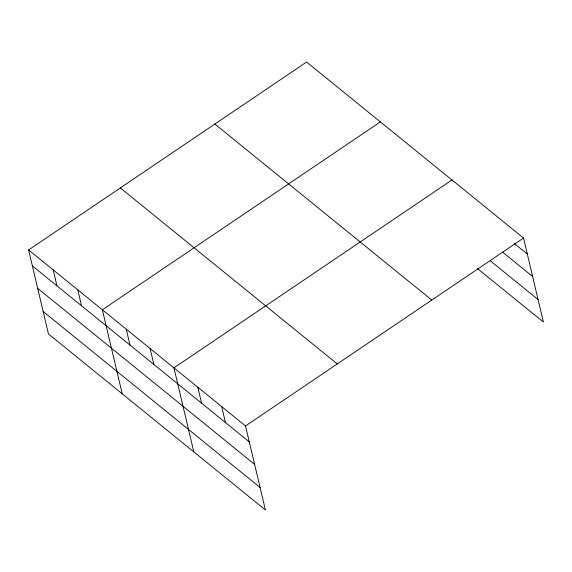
<?xml version="1.0" encoding="UTF-8"?>
<svg xmlns="http://www.w3.org/2000/svg" width="572" height="572" viewBox="0 0 572 572"><rect width="100%" height="100%" fill="white"/><g stroke="black" fill="none" stroke-linecap="round" stroke-linejoin="round"><path stroke-width="0.86" d="M28.6 249.95L245.538 425.954L265.401 509.959L48.456 333.955L28.6 249.95L306.599 62.041L523.544 238.045L543.4 322.05L477.262 268.397M380.359 121.886L102.359 309.788L122.215 393.793M451.952 179.965L173.952 367.875L193.808 451.88M245.538 425.954L523.544 238.045M514.357 243.493L527.312 254.004M502.624 252.123L532.625 276.462M490.361 260.875L538.095 299.592M214.857 124.052L431.803 300.057M120.342 187.938L337.28 363.942M32.375 265.901L249.313 441.913M37.681 288.359L254.619 464.364M43.15 311.497L260.088 487.501M221.679 406.592L225.447 422.551M197.812 387.23L201.587 403.188M150.086 348.512L153.861 364.471M126.226 329.15L129.994 345.109M77.771 289.847L81.546 305.798M53.189 269.898L56.957 285.85"/></g></svg>
